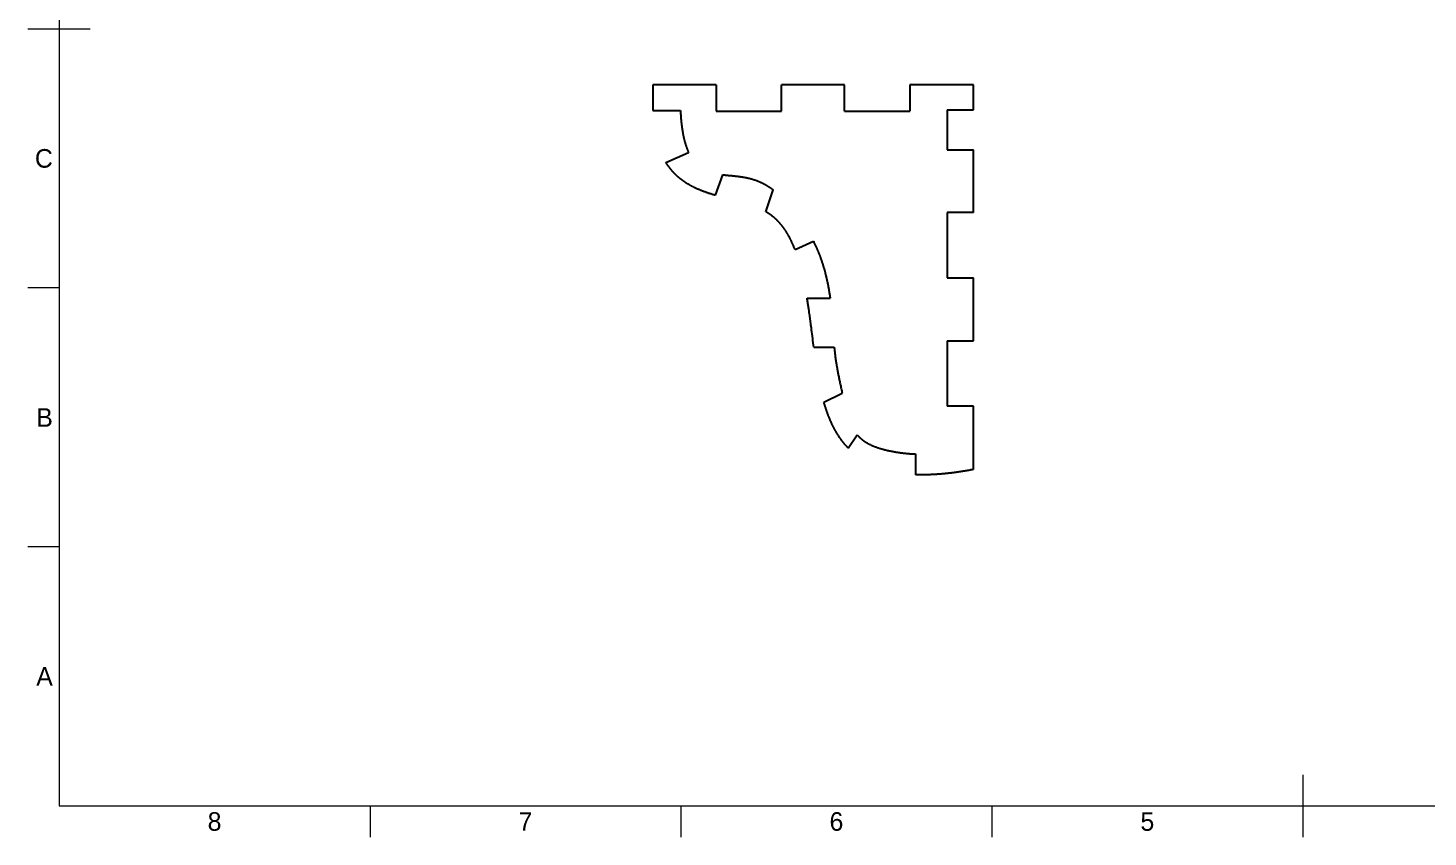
# Model space of a CAD drawing. Header units: inches. Extents: x 0.3 to 16.7, y 0.3 to 10.7.
# Drawn here: x 0.3 to 9.31, y 0.3 to 5.51 of the extents above; entities that cross this region are included whole.
import ezdxf

# ---------------------------------------------------------------- set-up
doc = ezdxf.new("R2010")
doc.units = ezdxf.units.IN
doc.header["$LTSCALE"] = 0.03937
doc.header["$MEASUREMENT"] = 0
doc.layers.add('Border', color=7, linetype='Continuous')
doc.layers.add('Geometries', color=7, linetype='Continuous')
doc.styles.add('Shapr1', font='txt', dxfattribs={"height": 0.119625})

msp = doc.modelspace()

# ---------------------------------------------------------------- linework, layer by layer
at = {"layer": 'Border', "linetype": 'Continuous', "lineweight": 15}
for p, q in [((0.5, 10.5), (0.5, 0.5)), ((0.7, 5.5), (0.3, 5.5)), ((0.5, 3.8333), (0.3, 3.8333)), ((0.5, 2.1667), (0.3, 2.1667)), ((8.5, 0.7), (8.5, 0.3)), ((0.5, 0.5), (16.5, 0.5)), ((2.5, 0.5), (2.5, 0.3)), ((4.5, 0.5), (4.5, 0.3)), ((6.5, 0.5), (6.5, 0.3))]:
    msp.add_line(p, q, dxfattribs=at)
at = {"layer": 'Geometries', "linetype": 'Continuous', "lineweight": 25}
for p, q in [((4.3184, 5.14), (4.3184, 4.975)), ((4.7268, 5.14), (4.3184, 5.14)), ((4.7268, 5.14), (4.7268, 4.9709)), ((5.5518, 5.14), (5.1475, 5.14)), ((5.1475, 4.9709), (5.1475, 5.14)), ((5.5518, 4.9709), (5.5518, 5.14)), ((6.3809, 5.14), (5.9725, 5.14)), ((5.9725, 5.14), (5.9725, 4.9709)), ((6.3809, 4.9791), (6.3809, 5.14)), ((4.3184, 4.975), (4.4969, 4.975)), ((4.7268, 4.9709), (5.1475, 4.9709)), ((5.5518, 4.9709), (5.9725, 4.9709)), ((6.2118, 4.9791), (6.2118, 4.7234)), ((6.2118, 4.9791), (6.3809, 4.9791)), ((4.4031, 4.6414), (4.5489, 4.7061)), ((6.2118, 4.7234), (6.3809, 4.7234)), ((6.3809, 4.3191), (6.3809, 4.7234)), ((4.7675, 4.5626), (4.7206, 4.4297)), ((5.0462, 4.3239), (5.0934, 4.465)), ((6.3809, 4.3191), (6.2118, 4.3191)), ((6.2118, 4.3191), (6.2118, 3.8984)), ((5.2342, 4.08), (5.3516, 4.1337)), ((6.2118, 3.8984), (6.3809, 3.8984)), ((6.3809, 3.4941), (6.3809, 3.8984)), ((5.3116, 3.7674), (5.4593, 3.7674)), ((5.3546, 3.4517), (5.4859, 3.4517)), ((6.2118, 3.4941), (6.3809, 3.4941)), ((6.2118, 3.4941), (6.2118, 3.0734)), ((5.4198, 3.0986), (5.5374, 3.1567)), ((6.3809, 3.0734), (6.2118, 3.0734)), ((6.3809, 2.665), (6.3809, 3.0734)), ((5.5765, 2.8017), (5.6339, 2.8885)), ((6.008, 2.765), (6.008, 2.6321))]:
    msp.add_line(p, q, dxfattribs=at)
at = {"layer": 'Geometries', "linetype": 'Continuous', "lineweight": 25, "flags": 128}
for points in [[(4.4969, 4.975), (4.4971, 4.9705), (4.4973, 4.966), (4.4975, 4.9615), (4.4978, 4.9569), (4.498, 4.9524), (4.4983, 4.9479), (4.4986, 4.9434), (4.4988, 4.9389), (4.4992, 4.9344), (4.4995, 4.9299), (4.4998, 4.9254), (4.5002, 4.9209), (4.5006, 4.9164), (4.501, 4.9119), (4.5014, 4.9074), (4.5018, 4.9032), (4.5022, 4.899), (4.5027, 4.8948), (4.5031, 4.8906), (4.5036, 4.8864), (4.5041, 4.8821), (4.5046, 4.8779), (4.5051, 4.8737), (4.5055, 4.8704), (4.506, 4.867), (4.5064, 4.8637), (4.5069, 4.8603), (4.5074, 4.857), (4.5079, 4.8536), (4.5084, 4.8503), (4.5089, 4.8469), (4.5095, 4.8435), (4.51, 4.8402), (4.5106, 4.8369), (4.5112, 4.8335), (4.5117, 4.8302), (4.5124, 4.8269), (4.513, 4.8235), (4.5136, 4.8202), (4.5143, 4.8169), (4.5149, 4.8136), (4.5156, 4.8102), (4.5163, 4.8069), (4.5171, 4.8036), (4.5178, 4.8003), (4.5185, 4.797), (4.5193, 4.7937), (4.5201, 4.7904), (4.5208, 4.7877), (4.5215, 4.7849), (4.5222, 4.7822), (4.5229, 4.7794), (4.5236, 4.7767), (4.5244, 4.7739), (4.5252, 4.7711), (4.526, 4.7682), (4.5268, 4.7653), (4.5277, 4.7624), (4.5285, 4.7595), (4.5294, 4.7567), (4.5302, 4.7542), (4.531, 4.7518), (4.5318, 4.7493), (4.5326, 4.7469), (4.5334, 4.7445), (4.5343, 4.742), (4.5351, 4.7396), (4.536, 4.7372), (4.5369, 4.7348), (4.5378, 4.7324), (4.5387, 4.73), (4.5396, 4.7276), (4.5406, 4.7252), (4.5415, 4.7228), (4.5424, 4.7207), (4.5433, 4.7186), (4.5442, 4.7165), (4.5451, 4.7144), (4.546, 4.7123), (4.5469, 4.7102), (4.5479, 4.7081), (4.5489, 4.7061)], [(4.7206, 4.4297), (4.7164, 4.431), (4.7122, 4.4322), (4.708, 4.4335), (4.7038, 4.4347), (4.6996, 4.436), (4.6954, 4.4373), (4.6912, 4.4386), (4.6874, 4.4399), (4.6836, 4.4411), (4.6798, 4.4423), (4.6759, 4.4436), (4.6721, 4.4449), (4.6683, 4.4462), (4.6645, 4.4475), (4.6608, 4.4488), (4.657, 4.4501), (4.6532, 4.4515), (4.6494, 4.4529), (4.6457, 4.4543), (4.6421, 4.4556), (4.6386, 4.457), (4.6351, 4.4583), (4.6316, 4.4597), (4.6281, 4.4611), (4.6249, 4.4624), (4.6217, 4.4637), (4.6185, 4.465), (4.6154, 4.4663), (4.6122, 4.4677), (4.6091, 4.4691), (4.6059, 4.4704), (4.6031, 4.4717), (4.6002, 4.473), (4.5973, 4.4743), (4.5945, 4.4757), (4.5916, 4.477), (4.5888, 4.4784), (4.586, 4.4797), (4.5832, 4.4811), (4.5804, 4.4825), (4.5775, 4.4839), (4.5748, 4.4854), (4.572, 4.4868), (4.5693, 4.4882), (4.5667, 4.4896), (4.5641, 4.491), (4.5615, 4.4924), (4.5589, 4.4939), (4.5566, 4.4952), (4.5542, 4.4965), (4.5519, 4.4979), (4.5496, 4.4992), (4.5473, 4.5006), (4.545, 4.502), (4.5427, 4.5033), (4.5405, 4.5047), (4.5382, 4.5061), (4.5359, 4.5076), (4.5336, 4.509), (4.5314, 4.5105), (4.5291, 4.512), (4.5268, 4.5135), (4.5246, 4.515), (4.5223, 4.5165), (4.5201, 4.5181), (4.5179, 4.5196), (4.5157, 4.5212), (4.5134, 4.5228), (4.5112, 4.5244), (4.509, 4.526), (4.5068, 4.5276), (4.5048, 4.5291), (4.5028, 4.5306), (4.5009, 4.5322), (4.4989, 4.5337), (4.4969, 4.5353), (4.4949, 4.5369), (4.4928, 4.5386), (4.4907, 4.5404), (4.4886, 4.5421), (4.4865, 4.5439), (4.4844, 4.5457), (4.4823, 4.5475), (4.4802, 4.5494), (4.4783, 4.5511), (4.4764, 4.5528), (4.4745, 4.5545), (4.4726, 4.5562), (4.4707, 4.558), (4.4689, 4.5598), (4.467, 4.5615), (4.4652, 4.5633), (4.4633, 4.5652), (4.4615, 4.567), (4.4597, 4.5688), (4.4579, 4.5707), (4.4562, 4.5725), (4.4545, 4.5742), (4.4528, 4.576), (4.4511, 4.5778), (4.4495, 4.5797), (4.4477, 4.5816), (4.446, 4.5836), (4.4442, 4.5855), (4.4425, 4.5875), (4.4408, 4.5895), (4.4391, 4.5915), (4.4374, 4.5935), (4.4357, 4.5955), (4.4341, 4.5976), (4.4324, 4.5996), (4.4307, 4.6018), (4.4291, 4.6039), (4.4274, 4.606), (4.4258, 4.6082), (4.4241, 4.6104), (4.4225, 4.6125), (4.4211, 4.6145), (4.4197, 4.6164), (4.4183, 4.6184), (4.4169, 4.6204), (4.4155, 4.6223), (4.4142, 4.6243), (4.4128, 4.6263), (4.4114, 4.6284), (4.41, 4.6305), (4.4086, 4.6327), (4.4072, 4.6348), (4.4058, 4.637), (4.4044, 4.6392), (4.4031, 4.6414)], [(4.7675, 4.5626), (4.7715, 4.5621), (4.7754, 4.5616), (4.7793, 4.5612), (4.7832, 4.5607), (4.7871, 4.5603), (4.792, 4.5598), (4.7969, 4.5593), (4.8018, 4.5588), (4.8067, 4.5583), (4.8165, 4.5573), (4.8263, 4.5563), (4.8312, 4.5558), (4.8361, 4.5553), (4.841, 4.5548), (4.8459, 4.5543), (4.8498, 4.5539), (4.8537, 4.5534), (4.8576, 4.553), (4.8615, 4.5525), (4.8654, 4.5521), (4.8694, 4.5516), (4.8733, 4.5511), (4.8772, 4.5506), (4.8811, 4.55), (4.885, 4.5495), (4.8879, 4.5491), (4.8908, 4.5486), (4.8937, 4.5482), (4.8967, 4.5477), (4.8996, 4.5472), (4.9025, 4.5468), (4.9054, 4.5463), (4.9083, 4.5457), (4.9112, 4.5452), (4.9141, 4.5447), (4.917, 4.5441), (4.9199, 4.5435), (4.9228, 4.543), (4.9257, 4.5423), (4.9286, 4.5417), (4.9315, 4.5411), (4.9344, 4.5404), (4.9373, 4.5398), (4.9402, 4.5391), (4.9431, 4.5383), (4.9455, 4.5377), (4.9479, 4.5371), (4.9503, 4.5365), (4.9527, 4.5358), (4.9551, 4.5351), (4.9576, 4.5345), (4.96, 4.5338), (4.9624, 4.533), (4.9648, 4.5323), (4.9671, 4.5316), (4.9695, 4.5308), (4.9719, 4.5301), (4.9743, 4.5293), (4.9767, 4.5285), (4.979, 4.5277), (4.9814, 4.5268), (4.9838, 4.526), (4.9861, 4.5251), (4.9885, 4.5242), (4.9908, 4.5233), (4.9932, 4.5224), (4.9956, 4.5215), (4.9979, 4.5205), (5.0003, 4.5196), (5.0027, 4.5185), (5.0052, 4.5175), (5.0076, 4.5164), (5.0101, 4.5153), (5.0125, 4.5142), (5.015, 4.5131), (5.0174, 4.512), (5.0198, 4.5108), (5.0222, 4.5096), (5.0246, 4.5084), (5.027, 4.5072), (5.0293, 4.506), (5.0317, 4.5047), (5.0341, 4.5035), (5.0364, 4.5022), (5.0388, 4.5009), (5.0411, 4.4996), (5.0434, 4.4983), (5.0457, 4.4969), (5.0481, 4.4956), (5.0504, 4.4942), (5.0526, 4.4928), (5.0549, 4.4914), (5.0572, 4.49), (5.0595, 4.4886), (5.0617, 4.4872), (5.064, 4.4857), (5.0662, 4.4843), (5.0684, 4.4828), (5.0707, 4.4813), (5.073, 4.4797), (5.0753, 4.4781), (5.0776, 4.4766), (5.0799, 4.4749), (5.0822, 4.4733), (5.0844, 4.4717), (5.0867, 4.47), (5.0889, 4.4684), (5.0912, 4.4667), (5.0934, 4.465)], [(5.2342, 4.08), (5.2331, 4.083), (5.2319, 4.086), (5.2307, 4.0889), (5.2295, 4.0919), (5.2283, 4.0948), (5.2271, 4.0977), (5.226, 4.1005), (5.2248, 4.1032), (5.2237, 4.1059), (5.2225, 4.1086), (5.2213, 4.1113), (5.22, 4.1143), (5.2187, 4.1173), (5.2174, 4.1203), (5.216, 4.1232), (5.2146, 4.1262), (5.2133, 4.1291), (5.2119, 4.132), (5.2105, 4.135), (5.2093, 4.1375), (5.208, 4.1401), (5.2067, 4.1427), (5.2054, 4.1453), (5.2041, 4.1478), (5.2029, 4.1503), (5.2016, 4.1528), (5.2003, 4.1552), (5.199, 4.1577), (5.1977, 4.1602), (5.1963, 4.1627), (5.195, 4.1651), (5.1936, 4.1676), (5.1922, 4.1701), (5.1908, 4.1725), (5.1894, 4.1749), (5.1881, 4.1773), (5.1866, 4.1797), (5.1852, 4.1821), (5.1838, 4.1845), (5.1824, 4.1868), (5.181, 4.1891), (5.1795, 4.1914), (5.1781, 4.1937), (5.1766, 4.196), (5.1752, 4.1983), (5.1737, 4.2006), (5.1722, 4.2028), (5.1706, 4.2051), (5.1691, 4.2074), (5.1676, 4.2096), (5.166, 4.2118), (5.1645, 4.214), (5.1629, 4.2162), (5.1613, 4.2184), (5.1598, 4.2206), (5.1582, 4.2228), (5.1566, 4.2249), (5.155, 4.227), (5.1535, 4.229), (5.152, 4.2309), (5.1505, 4.2328), (5.1489, 4.2348), (5.1474, 4.2367), (5.1459, 4.2385), (5.1442, 4.2406), (5.1425, 4.2426), (5.1408, 4.2446), (5.1391, 4.2466), (5.1374, 4.2486), (5.1357, 4.2506), (5.134, 4.2525), (5.1322, 4.2544), (5.1305, 4.2563), (5.1287, 4.2582), (5.1269, 4.2601), (5.1251, 4.262), (5.1233, 4.2639), (5.1215, 4.2657), (5.1197, 4.2676), (5.1178, 4.2694), (5.116, 4.2713), (5.1141, 4.2731), (5.1122, 4.2748), (5.1103, 4.2766), (5.1084, 4.2784), (5.1065, 4.2801), (5.1046, 4.2819), (5.1028, 4.2834), (5.101, 4.285), (5.0992, 4.2865), (5.0974, 4.2881), (5.0956, 4.2896), (5.0938, 4.2911), (5.0918, 4.2927), (5.0898, 4.2944), (5.0877, 4.296), (5.0857, 4.2976), (5.0836, 4.2991), (5.0816, 4.3007), (5.0795, 4.3022), (5.0776, 4.3036), (5.0757, 4.305), (5.0737, 4.3064), (5.0718, 4.3077), (5.0698, 4.3091), (5.0679, 4.3104), (5.0659, 4.3117), (5.0639, 4.313), (5.0619, 4.3143), (5.0599, 4.3156), (5.0579, 4.3169), (5.0559, 4.3181), (5.054, 4.3193), (5.052, 4.3205), (5.0501, 4.3216), (5.0482, 4.3228), (5.0462, 4.3239)], [(5.3516, 4.1337), (5.3537, 4.1295), (5.3557, 4.1253), (5.3578, 4.121), (5.3598, 4.1168), (5.3618, 4.1125), (5.3638, 4.1083), (5.3657, 4.104), (5.3677, 4.0997), (5.3696, 4.0954), (5.3715, 4.0911), (5.3731, 4.0875), (5.3747, 4.0839), (5.3762, 4.0803), (5.3778, 4.0767), (5.3793, 4.0731), (5.3808, 4.0695), (5.3823, 4.0659), (5.3838, 4.0622), (5.3853, 4.0586), (5.3867, 4.055), (5.3882, 4.0513), (5.3896, 4.0477), (5.391, 4.044), (5.3924, 4.0404), (5.3938, 4.0367), (5.3952, 4.033), (5.3966, 4.0294), (5.3979, 4.0257), (5.3993, 4.022), (5.4006, 4.0183), (5.4019, 4.0146), (5.4032, 4.0109), (5.4045, 4.0072), (5.4058, 4.0035), (5.4071, 3.9997), (5.4083, 3.9959), (5.4096, 3.9921), (5.4108, 3.9883), (5.412, 3.9845), (5.4132, 3.9807), (5.4144, 3.9769), (5.4156, 3.9731), (5.4167, 3.9693), (5.4179, 3.9654), (5.419, 3.9616), (5.4201, 3.9578), (5.4212, 3.9539), (5.4223, 3.95), (5.4234, 3.9461), (5.4245, 3.9422), (5.4256, 3.9383), (5.4266, 3.9344), (5.4276, 3.9305), (5.4286, 3.9266), (5.4296, 3.9227), (5.4306, 3.9188), (5.4316, 3.9148), (5.4326, 3.9109), (5.4337, 3.9062), (5.4348, 3.9015), (5.4359, 3.8968), (5.437, 3.8921), (5.4381, 3.8873), (5.4391, 3.8826), (5.4401, 3.8779), (5.4411, 3.8731), (5.4421, 3.8684), (5.4431, 3.8636), (5.4441, 3.8589), (5.445, 3.8541), (5.4459, 3.8494), (5.4468, 3.8446), (5.4477, 3.8398), (5.4486, 3.8351), (5.4495, 3.8303), (5.4503, 3.8255), (5.4511, 3.8208), (5.4519, 3.816), (5.4527, 3.8111), (5.4535, 3.8063), (5.4543, 3.8014), (5.4551, 3.7966), (5.4558, 3.7917), (5.4566, 3.7868), (5.4573, 3.782), (5.458, 3.7771), (5.4587, 3.7722), (5.4593, 3.7674)], [(5.3546, 3.4517), (5.3527, 3.466), (5.3509, 3.4803), (5.3491, 3.4946), (5.3472, 3.5089), (5.3454, 3.5232), (5.3436, 3.5375), (5.3418, 3.5519), (5.3404, 3.5629), (5.3389, 3.5739), (5.3375, 3.5848), (5.3361, 3.5958), (5.335, 3.6044), (5.3338, 3.613), (5.3327, 3.6216), (5.3316, 3.6302), (5.3304, 3.6389), (5.3292, 3.6476), (5.328, 3.6563), (5.3268, 3.665), (5.3256, 3.6737), (5.3247, 3.6805), (5.3237, 3.6873), (5.3227, 3.6941), (5.3217, 3.7008), (5.3208, 3.7076), (5.3198, 3.7143), (5.3188, 3.7211), (5.3178, 3.7278), (5.3167, 3.7345), (5.3157, 3.7412), (5.3147, 3.7478), (5.3136, 3.7543), (5.3126, 3.7608), (5.3116, 3.7674)], [(5.4859, 3.4517), (5.4863, 3.4467), (5.4868, 3.4418), (5.4872, 3.4368), (5.4877, 3.4319), (5.4882, 3.4269), (5.4888, 3.422), (5.4893, 3.417), (5.4899, 3.4121), (5.4904, 3.4071), (5.491, 3.4022), (5.4917, 3.3973), (5.4923, 3.3923), (5.4929, 3.3874), (5.4936, 3.3825), (5.4943, 3.3775), (5.495, 3.3726), (5.4957, 3.3677), (5.4964, 3.3628), (5.4972, 3.3578), (5.498, 3.3529), (5.4987, 3.348), (5.4995, 3.3431), (5.5003, 3.3382), (5.5011, 3.3333), (5.502, 3.3284), (5.5028, 3.3235), (5.5037, 3.3186), (5.5046, 3.3137), (5.5054, 3.3088), (5.5063, 3.3039), (5.5075, 3.2978), (5.5086, 3.2917), (5.5098, 3.2856), (5.511, 3.2795), (5.5122, 3.2734), (5.5134, 3.2673), (5.5146, 3.2612), (5.5158, 3.2551), (5.5171, 3.249), (5.5183, 3.2429), (5.5196, 3.2368), (5.5209, 3.2307), (5.5225, 3.2233), (5.5241, 3.2159), (5.5257, 3.2085), (5.5273, 3.2011), (5.529, 3.1937), (5.5306, 3.1863), (5.5323, 3.1789), (5.534, 3.1715), (5.5357, 3.1641), (5.5374, 3.1567)], [(5.5765, 2.8017), (5.5744, 2.8039), (5.5723, 2.8062), (5.5702, 2.8084), (5.5682, 2.8106), (5.5662, 2.8129), (5.5641, 2.8151), (5.5622, 2.8173), (5.5604, 2.8194), (5.5585, 2.8216), (5.5567, 2.8237), (5.5548, 2.8259), (5.553, 2.8281), (5.5512, 2.8303), (5.5494, 2.8325), (5.5476, 2.8347), (5.5458, 2.837), (5.5441, 2.8391), (5.5423, 2.8414), (5.5406, 2.8436), (5.5389, 2.8458), (5.5372, 2.8481), (5.5355, 2.8504), (5.5338, 2.8526), (5.5321, 2.8549), (5.5304, 2.8573), (5.5288, 2.8595), (5.5272, 2.8618), (5.5255, 2.8641), (5.5239, 2.8664), (5.5221, 2.8692), (5.5202, 2.8719), (5.5183, 2.8747), (5.5165, 2.8775), (5.5146, 2.8803), (5.5128, 2.8831), (5.5111, 2.8858), (5.5094, 2.8886), (5.5077, 2.8913), (5.506, 2.894), (5.5043, 2.8968), (5.5027, 2.8995), (5.501, 2.9023), (5.4994, 2.905), (5.4977, 2.908), (5.496, 2.9109), (5.4944, 2.9138), (5.4927, 2.9168), (5.4911, 2.9197), (5.4895, 2.9227), (5.4879, 2.9257), (5.4863, 2.9287), (5.4847, 2.9317), (5.4831, 2.9347), (5.4816, 2.9377), (5.48, 2.9408), (5.4786, 2.9437), (5.4771, 2.9465), (5.4757, 2.9494), (5.4743, 2.9523), (5.4729, 2.9553), (5.4713, 2.9586), (5.4697, 2.962), (5.4682, 2.9654), (5.4666, 2.9688), (5.4651, 2.9723), (5.4636, 2.9757), (5.462, 2.9792), (5.4607, 2.9823), (5.4593, 2.9855), (5.458, 2.9887), (5.4566, 2.9919), (5.4553, 2.9951), (5.454, 2.9984), (5.4527, 3.0016), (5.4514, 3.0048), (5.4501, 3.0081), (5.4488, 3.0113), (5.4476, 3.0146), (5.4463, 3.0179), (5.4449, 3.0218), (5.4435, 3.0257), (5.442, 3.0296), (5.4406, 3.0335), (5.4392, 3.0375), (5.4378, 3.0415), (5.4364, 3.0455), (5.4351, 3.0495), (5.4337, 3.0536), (5.4324, 3.0575), (5.4311, 3.0615), (5.4298, 3.0655), (5.4285, 3.0696), (5.4272, 3.0737), (5.4259, 3.0778), (5.4247, 3.0819), (5.4234, 3.0861), (5.4222, 3.0902), (5.421, 3.0944), (5.4198, 3.0986)], [(5.6339, 2.8885), (5.635, 2.8871), (5.6361, 2.8858), (5.6372, 2.8845), (5.6384, 2.8832), (5.6395, 2.882), (5.6407, 2.8807), (5.6418, 2.8794), (5.643, 2.8782), (5.6442, 2.8769), (5.6454, 2.8757), (5.6466, 2.8745), (5.6478, 2.8733), (5.649, 2.8721), (5.6503, 2.8709), (5.6515, 2.8697), (5.6528, 2.8685), (5.654, 2.8673), (5.6553, 2.8662), (5.6566, 2.865), (5.6579, 2.8639), (5.6592, 2.8628), (5.6605, 2.8617), (5.6618, 2.8606), (5.6632, 2.8595), (5.6648, 2.8582), (5.6664, 2.8569), (5.668, 2.8556), (5.6696, 2.8544), (5.6713, 2.8531), (5.6729, 2.8519), (5.6746, 2.8507), (5.6763, 2.8495), (5.678, 2.8483), (5.6797, 2.8471), (5.6812, 2.8461), (5.6828, 2.845), (5.6844, 2.844), (5.6859, 2.843), (5.6875, 2.842), (5.6891, 2.841), (5.6907, 2.84), (5.6923, 2.839), (5.6939, 2.8381), (5.6955, 2.8371), (5.6972, 2.8362), (5.6988, 2.8352), (5.7007, 2.8342), (5.7026, 2.8331), (5.7046, 2.832), (5.7065, 2.831), (5.7084, 2.83), (5.7104, 2.829), (5.7123, 2.828), (5.7143, 2.827), (5.7163, 2.826), (5.7183, 2.8251), (5.7203, 2.8241), (5.7223, 2.8232), (5.7243, 2.8223), (5.7263, 2.8214), (5.7283, 2.8205), (5.7308, 2.8193), (5.7333, 2.8183), (5.7358, 2.8172), (5.7384, 2.8161), (5.7409, 2.8151), (5.7435, 2.8141), (5.746, 2.8131), (5.7486, 2.8121), (5.7512, 2.8111), (5.7538, 2.8102), (5.7563, 2.8092), (5.7589, 2.8083), (5.7615, 2.8074), (5.7641, 2.8065), (5.7667, 2.8056), (5.7693, 2.8048), (5.7719, 2.8039), (5.7745, 2.8031), (5.7772, 2.8022), (5.7798, 2.8014), (5.7824, 2.8006), (5.785, 2.7998), (5.7877, 2.799), (5.7903, 2.7983), (5.7937, 2.7973), (5.7971, 2.7964), (5.8005, 2.7954), (5.8039, 2.7945), (5.8072, 2.7936), (5.8106, 2.7928), (5.814, 2.7919), (5.8175, 2.791), (5.8209, 2.7902), (5.8243, 2.7894), (5.828, 2.7885), (5.8318, 2.7877), (5.8355, 2.7868), (5.8393, 2.786), (5.843, 2.7852), (5.8468, 2.7844), (5.8505, 2.7836), (5.8543, 2.7829), (5.8581, 2.7822), (5.8619, 2.7814), (5.8656, 2.7807), (5.8694, 2.78), (5.8732, 2.7794), (5.877, 2.7787), (5.8808, 2.7781), (5.8846, 2.7774), (5.8884, 2.7768), (5.8922, 2.7762), (5.896, 2.7757), (5.8998, 2.7751), (5.9036, 2.7745), (5.9074, 2.774), (5.9112, 2.7735), (5.915, 2.773), (5.9188, 2.7725), (5.9226, 2.772), (5.9264, 2.7716), (5.9302, 2.7711), (5.9341, 2.7707), (5.9379, 2.7703), (5.9417, 2.7699), (5.9455, 2.7695), (5.9493, 2.7691), (5.9532, 2.7687), (5.957, 2.7684), (5.9608, 2.768), (5.9647, 2.7677), (5.9687, 2.7674), (5.9726, 2.7671), (5.9765, 2.7668), (5.9804, 2.7665), (5.9844, 2.7663), (5.9883, 2.766), (5.9922, 2.7658), (5.9962, 2.7656), (6.0001, 2.7654), (6.004, 2.7652), (6.008, 2.765)], [(6.3809, 2.665), (6.3769, 2.6642), (6.373, 2.6635), (6.369, 2.6628), (6.3651, 2.662), (6.3611, 2.6613), (6.3572, 2.6606), (6.3526, 2.6598), (6.348, 2.659), (6.3434, 2.6582), (6.3388, 2.6574), (6.3342, 2.6566), (6.3296, 2.6558), (6.325, 2.655), (6.3204, 2.6543), (6.3158, 2.6536), (6.3112, 2.6528), (6.3067, 2.6521), (6.3021, 2.6514), (6.2976, 2.6507), (6.2931, 2.65), (6.2886, 2.6494), (6.2841, 2.6487), (6.2797, 2.6481), (6.2752, 2.6474), (6.2712, 2.6469), (6.2671, 2.6463), (6.2631, 2.6458), (6.2591, 2.6452), (6.255, 2.6447), (6.251, 2.6442), (6.2467, 2.6436), (6.2424, 2.6431), (6.238, 2.6426), (6.2337, 2.6421), (6.2295, 2.6416), (6.2252, 2.6411), (6.2209, 2.6406), (6.217, 2.6402), (6.2132, 2.6397), (6.2093, 2.6393), (6.2054, 2.6389), (6.2016, 2.6386), (6.1978, 2.6382), (6.1939, 2.6378), (6.1901, 2.6374), (6.1863, 2.6371), (6.1826, 2.6368), (6.1788, 2.6364), (6.175, 2.6361), (6.1715, 2.6358), (6.168, 2.6355), (6.1645, 2.6353), (6.161, 2.635), (6.1575, 2.6347), (6.1535, 2.6345), (6.1495, 2.6342), (6.1455, 2.6339), (6.1415, 2.6337), (6.1375, 2.6334), (6.1336, 2.6332), (6.1296, 2.633), (6.126, 2.6328), (6.1225, 2.6326), (6.1189, 2.6324), (6.1153, 2.6323), (6.1118, 2.6321), (6.1082, 2.632), (6.1047, 2.6319), (6.1012, 2.6317), (6.0977, 2.6316), (6.0942, 2.6315), (6.0907, 2.6314), (6.0873, 2.6313), (6.084, 2.6313), (6.0808, 2.6312), (6.0775, 2.6312), (6.0743, 2.6311), (6.0711, 2.6311), (6.0677, 2.631), (6.0643, 2.631), (6.0609, 2.631), (6.0575, 2.631), (6.0542, 2.631), (6.0508, 2.631), (6.0477, 2.631), (6.0446, 2.6311), (6.0414, 2.6311), (6.0383, 2.6312), (6.0352, 2.6312), (6.0318, 2.6313), (6.0283, 2.6314), (6.0249, 2.6315), (6.0215, 2.6316), (6.0181, 2.6317), (6.0147, 2.6318), (6.0113, 2.6319), (6.008, 2.6321)]]:
    msp.add_lwpolyline(points, dxfattribs=at)

# ---------------------------------------------------------------- texts
at = {"layer": 'Border', "linetype": 'Continuous', "lineweight": 15, "char_height": 0.1196, "width": 0.119625, "style": 'Shapr1'}
for s, insert, attachment_point in [('C', (0.4598, 4.6667), 6), ('B', (0.4598, 3), 6), ('A', (0.4598, 1.3333), 6), ('8', (1.5, 0.4598), 2), ('7', (3.5, 0.4598), 2), ('6', (5.5, 0.4598), 2), ('5', (7.5, 0.4598), 2)]:
    msp.add_mtext(s, dxfattribs=dict(at, insert=insert, attachment_point=attachment_point))

doc.saveas('drawing.dxf')
